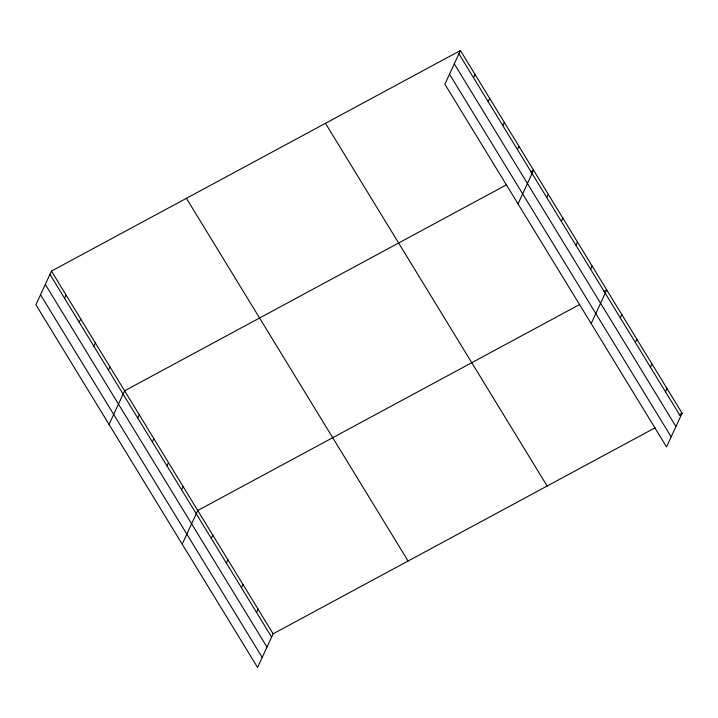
<?xml version="1.0" encoding="UTF-8"?>
<svg xmlns="http://www.w3.org/2000/svg" width="718" height="718" viewBox="0 0 718 718"><rect width="100%" height="100%" fill="white"/><g stroke="black" fill="none" stroke-linecap="round" stroke-linejoin="round"><path stroke-width="1.08" d="M460.426 50.529L444.873 84.185L666.546 446.901L682.1 413.236L460.426 50.529L51.454 271.099L35.9 304.764L257.574 667.471L273.127 633.815L655.103 427.793M64.575 298.311L66.083 295.044M79.204 322.247L80.712 318.98M93.834 346.184L95.341 342.917M108.463 370.129L109.98 366.853M109.055 424.455L124.609 390.798L506.585 184.777M137.721 418.002L139.238 414.735M152.36 441.938L153.867 438.671M166.989 465.883L168.497 462.607M181.618 489.82L183.126 486.553M182.201 544.154L197.755 510.489L579.74 304.468M211.316 538.419L212.833 535.152M226.394 563.083L227.902 559.816M473.548 77.732L475.065 74.466M241.463 587.755L242.98 584.479M488.177 101.669L489.694 98.402M256.541 612.418L258.049 609.142M502.806 125.614L504.323 122.338M517.445 149.55L518.952 146.284M518.028 203.885L533.582 170.22L530.692 171.781M546.703 197.432L548.211 194.156M561.332 221.368L562.84 218.101M575.962 245.305L577.469 242.038M590.591 269.241L592.099 265.974M591.174 323.576L606.737 289.91L603.838 291.472M620.298 317.85L621.806 314.583M635.367 342.513L636.884 339.246M650.445 367.176L651.953 363.909M665.514 391.84L667.031 388.573M679.21 414.798L682.1 413.236M458.919 53.796L680.592 416.503M454.288 63.821L675.952 426.537M449.513 74.16L671.177 436.867M325.469 123.317L547.134 486.023M186.42 198.312L408.084 561.018M51.454 271.099L273.127 633.815M49.946 274.366L271.61 637.081M45.306 284.4L266.979 647.106M40.531 294.739L262.205 657.446"/></g></svg>
